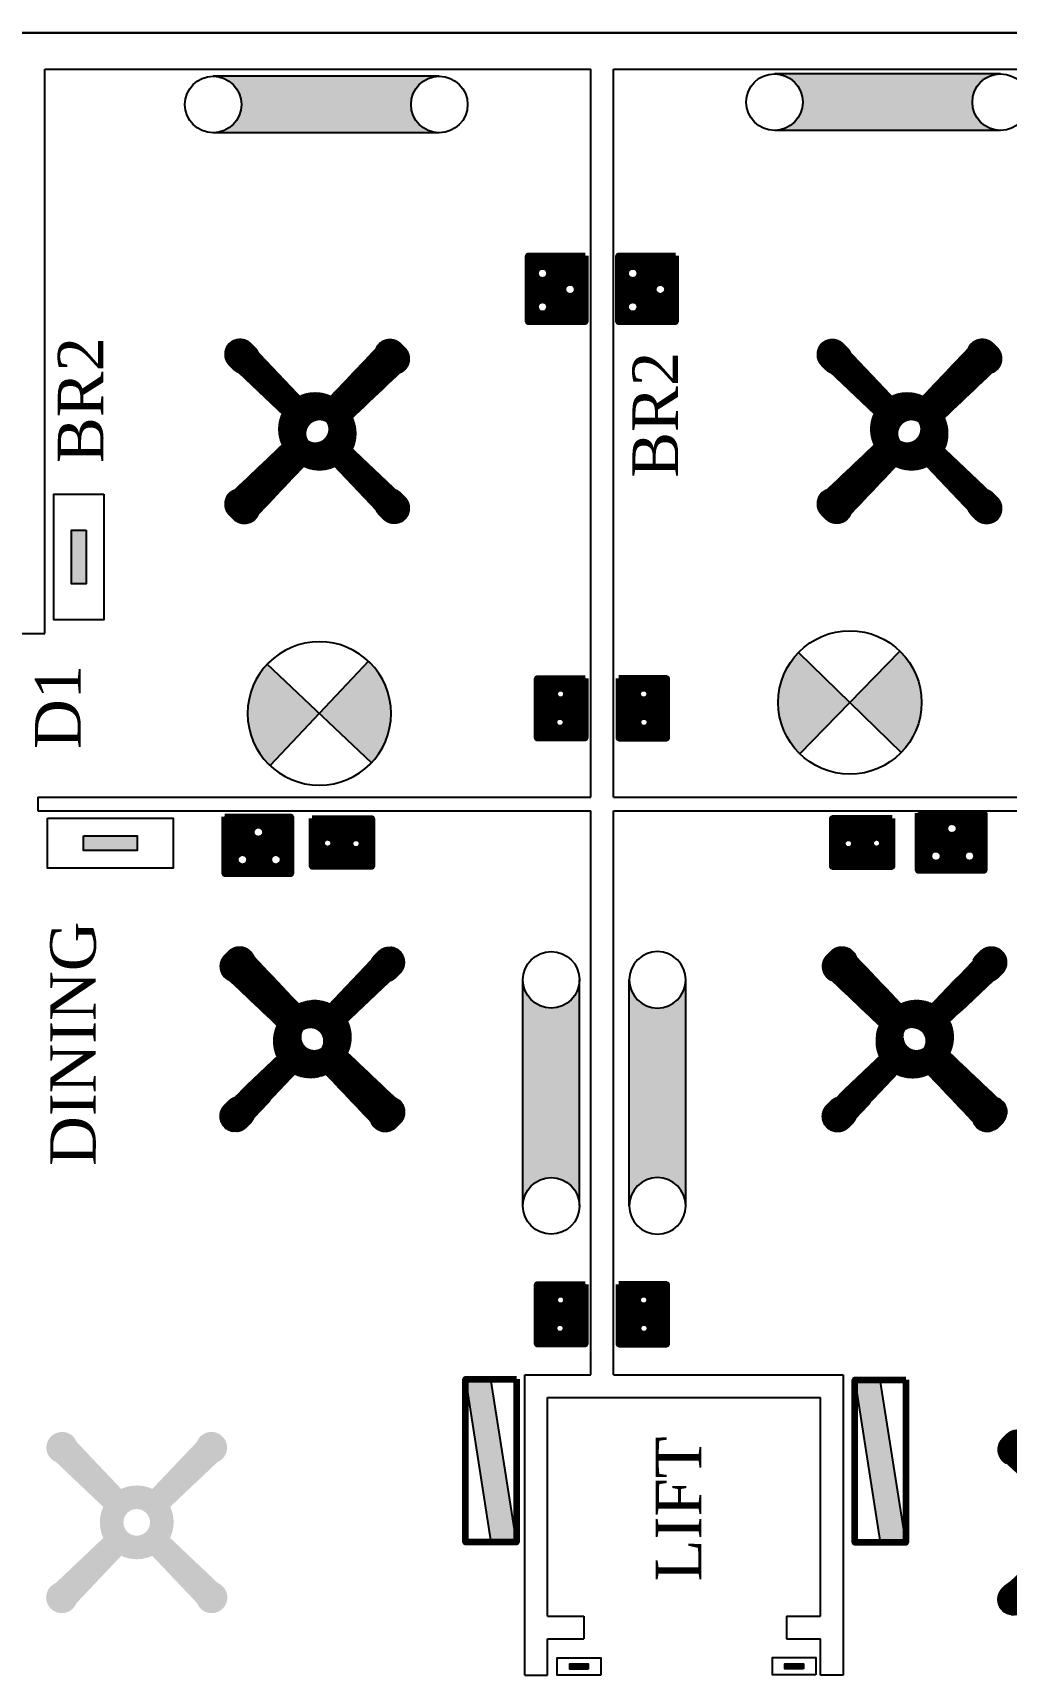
# Model space of a CAD drawing. Header units: inches. Extents: x 633521 to 2450508, y -834496 to 165976.
# Drawn here: x 2360545 to 2365892, y 81933 to 90958 of the extents above; entities that cross this region are included whole.
import ezdxf
from ezdxf.enums import TextEntityAlignment as Align

# ---------------------------------------------------------------- set-up
doc = ezdxf.new("R2010")
doc.units = ezdxf.units.IN
doc.header["$MEASUREMENT"] = 0
doc.styles.get("Standard").update_dxf_attribs({"font": 'technic_.ttf'})
pattern_1 = [(45, (2360748.59006, 52332.08808), (-0.1026819143, 0.1026819143), [])]
pattern_2 = [(135, (2398517.35203, 84068.47496), (-0.1026819143, -0.1026819143), [])]
pattern_3 = [(45, (1282938.34183, 57723.46641), (-0.0411207210952, 0.0411207210952), [])]
pattern_4 = [(315.0000597485, (2334660.674735, 1163220.645005), (0.041120678214, 0.0411207639762), [])]
pattern_5 = [(315.0000597485, (2334660.674735, 1166551.145005), (0.041120678214, 0.0411207639762), [])]

# ---------------------------------------------------------------- blocks, each defined once
blk = doc.blocks.new('D-LINK')
for p, q in [((4, 1), (-4, 1)), ((4, -1), (-4, -1))]:
    blk.add_line(p, q)
for centre in [(-4, 0), (4, 0)]:
    blk.add_circle(centre, 1)
blk = doc.blocks.new('D-LAMP')
for p, q in [((-1.768, -1.768), (1.768, 1.768)), ((-1.768, 1.768), (1.768, -1.768))]:
    blk.add_line(p, q)
blk.add_circle((0, 0), 2.5)
at = {"color": 2}
blk.add_attdef('INDICATOR-LAMP', text='', height=2.5, dxfattribs=at).set_placement((0, 4.694), align=Align.MIDDLE)

msp = doc.modelspace()

# ---------------------------------------------------------------- hatches: boundary and pattern name
at = {"lineweight": 211, "true_color": 0xffffff}
h = msp.add_hatch(color=7, dxfattribs=at)
h.dxf.hatch_style = 1
h.paths.add_polyline_path([(2362777.8, 90409, -0.414214), (2362622.5, 90564.3, -0.414214), (2362777.8, 90719.7), (2361535.2, 90719.7, -0.414214), (2361690.5, 90564.3, -0.414214), (2361535.2, 90409)])
h = msp.add_hatch(color=7, dxfattribs=at)
h.dxf.hatch_style = 1
h.paths.add_polyline_path([(2361535.2, 90719.7, -0.414214), (2361690.5, 90564.3, -0.414214), (2361535.2, 90409), (2362777.8, 90409, -0.414214), (2362622.5, 90564.3, -0.414214), (2362777.8, 90719.7)])
h = msp.add_hatch(color=7, dxfattribs=at)
h.dxf.hatch_style = 1
h.paths.add_polyline_path([(2365861.8, 90422.5, -0.414214), (2365706.5, 90577.8, -0.414214), (2365861.8, 90733.2), (2364619.2, 90733.2, -0.414214), (2364774.5, 90577.8, -0.414214), (2364619.2, 90422.5)])
h = msp.add_hatch(color=7, dxfattribs=at)
h.dxf.hatch_style = 1
h.paths.add_polyline_path([(2364619.2, 90733.2, -0.414214), (2364774.5, 90577.8, -0.414214), (2364619.2, 90422.5), (2365861.8, 90422.5, -0.414214), (2365706.5, 90577.8, -0.414214), (2365861.8, 90733.2)])
at = {"true_color": 0xffffff}
h = msp.add_hatch(dxfattribs=at)
h.set_pattern_fill('ANSI31', scale=0.552022, angle=-90)
h.set_pattern_definition([(315, (2327944.07006, 1370013.519264), (0.0487923197165, 0.0487923197165), [])])
h.paths.add_polyline_path([(2363579.6, 89733.7), (2363266.2, 89733.7), (2363266.2, 89370.9), (2363579.6, 89370.9)])
h.paths.add_polyline_path([(2363534.7, 89548.8, -1), (2363457.8, 89548.8, -1)], flags=16)
h.paths.add_polyline_path([(2363383.2, 89452.1, 1), (2363306.2, 89452.1, 1)], flags=16)
h.paths.add_polyline_path([(2363306.2, 89636.5, -1), (2363383.2, 89636.5, -1)], flags=16)
h = msp.add_hatch(dxfattribs=at)
h.set_pattern_fill('ANSI31', scale=0.552022, angle=-90)
h.set_pattern_definition([(315, (2328440.07006, 1370013.519264), (0.0487923197165, 0.0487923197165), [])])
h.paths.add_polyline_path([(2364075.6, 89733.7), (2363762.2, 89733.7), (2363762.2, 89370.9), (2364075.6, 89370.9)])
h.paths.add_polyline_path([(2364030.7, 89548.8, -1), (2363953.8, 89548.8, -1)], flags=16)
h.paths.add_polyline_path([(2363879.2, 89452.1, 1), (2363802.2, 89452.1, 1)], flags=16)
h.paths.add_polyline_path([(2363802.2, 89636.5, -1), (2363879.2, 89636.5, -1)], flags=16)
at = {"lineweight": 211, "ltscale": 2, "true_color": 0xffffff}
h = msp.add_hatch(dxfattribs=at)
h.set_pattern_fill('ANSI31', scale=1.161713)
h.set_pattern_definition(pattern_1)
h.paths.add_polyline_path([(2361775.3, 89214.1, 1.517242), (2361665.1, 89100.4), (2361930, 88849.2), (2361951.6, 88837.8), (2361967.5, 88840.1), (2362003.8, 88865.1), (2362052.7, 88816.2, -0.046825), (2362062.4, 88825.8), (2362011.2, 88877), (2362022.6, 88888.3), (2362035.7, 88908.2), (2362038.5, 88924.7), (2362026.5, 88949.2)])
h.paths.add_polyline_path([(2362550.1, 89099.1, 1.517242), (2362439.9, 89212.7), (2362188.6, 88947.8), (2362177.2, 88926.2), (2362179.5, 88910.3), (2362204.5, 88873.9), (2362155.7, 88825.1, -0.046825), (2362165.2, 88815.4), (2362216.4, 88866.6), (2362227.8, 88855.2), (2362247.7, 88842.1), (2362264.2, 88839.3), (2362288.6, 88851.2)])
h.paths.add_polyline_path([(2362026.5, 88589.2), (2362040, 88612.1), (2362037.7, 88628), (2362012.7, 88664.4), (2362061.6, 88713.2, -0.046825), (2362052, 88723), (2362000.8, 88671.8), (2361989.4, 88683.1), (2361969.5, 88696.2), (2361953.1, 88699), (2361930, 88689.2), (2361665.1, 88437.9, 1.517242), (2361775.3, 88324.3)])
h.paths.add_polyline_path([(2362288.6, 88687.1), (2362265.7, 88700.5), (2362249.8, 88698.3), (2362213.4, 88673.3), (2362164.5, 88722.1, -0.046825), (2362154.8, 88712.5), (2362206, 88661.3), (2362194.6, 88650), (2362181.6, 88630.1), (2362178.7, 88613.6), (2362188.6, 88590.5), (2362439.9, 88325.6, 1.517242), (2362550.1, 88439.2)])
h.paths.add_polyline_path([(2362193.7, 88585.2), (2362188.6, 88590.5), (2362178.7, 88613.6), (2362181.6, 88630.1), (2362194.6, 88650), (2362206, 88661.3), (2362154.8, 88712.5, -0.360399), (2362061.6, 88713.2), (2362012.7, 88664.4), (2362037.7, 88628), (2362040, 88612.1), (2362026.5, 88589.2), (2362023, 88585.4, 0.220758)])
h.paths.add_polyline_path([(2362179.5, 88910.3), (2362177.2, 88926.2), (2362188.6, 88947.8), (2362193.7, 88953.1, 0.220758), (2362023, 88952.9), (2362026.5, 88949.2), (2362038.5, 88924.7), (2362035.7, 88908.2), (2362022.6, 88888.3), (2362011.2, 88877), (2362062.4, 88825.8, -0.360399), (2362155.7, 88825.1), (2362204.5, 88873.9)])
h.paths.add_polyline_path([(2362052.7, 88816.2), (2362003.8, 88865.1), (2361967.5, 88840.1), (2361951.6, 88837.8), (2361930, 88849.2), (2361924.6, 88854.2, 0.219974), (2361924.6, 88684.1), (2361930, 88689.2), (2361953.1, 88699), (2361969.5, 88696.2), (2361989.4, 88683.1), (2362000.8, 88671.8), (2362052, 88723, -0.17276), (2362035.5, 88769.2, -0.176641)])
h.paths.add_polyline_path([(2362292.3, 88854.8), (2362288.6, 88851.2), (2362264.2, 88839.3), (2362247.7, 88842.1), (2362227.8, 88855.2), (2362216.4, 88866.6), (2362165.2, 88815.4, -0.17276), (2362181.7, 88769.2, -0.176641), (2362164.5, 88722.1), (2362213.4, 88673.3), (2362249.8, 88698.3), (2362265.7, 88700.5), (2362288.6, 88687.1), (2362292.3, 88683.6, 0.221537)])
h = msp.add_hatch(dxfattribs=at)
h.set_pattern_fill('ANSI31', scale=1.161713)
h.set_pattern_definition(pattern_1)
h.paths.add_polyline_path([(2365694.1, 89214.1, -1.517242), (2365804.3, 89100.4), (2365539.4, 88849.2), (2365517.8, 88837.8), (2365501.9, 88840.1), (2365465.5, 88865.1), (2365416.7, 88816.2, 0.046825), (2365406.9, 88825.8), (2365458.1, 88877), (2365446.8, 88888.3), (2365433.7, 88908.2), (2365430.9, 88924.7), (2365442.8, 88949.2)])
h.paths.add_polyline_path([(2364919.3, 89099.1, -1.517242), (2365029.5, 89212.7), (2365280.7, 88947.8), (2365292.1, 88926.2), (2365289.8, 88910.3), (2365264.8, 88873.9), (2365313.7, 88825.1, 0.046825), (2365304.1, 88815.4), (2365252.9, 88866.6), (2365241.6, 88855.2), (2365221.7, 88842.1), (2365205.2, 88839.3), (2365180.7, 88851.2)])
h.paths.add_polyline_path([(2365442.8, 88589.2), (2365429.4, 88612.1), (2365431.6, 88628), (2365456.6, 88664.4), (2365407.8, 88713.2, 0.046825), (2365417.4, 88723), (2365468.6, 88671.8), (2365479.9, 88683.1), (2365499.8, 88696.2), (2365516.3, 88699), (2365539.4, 88689.2), (2365804.3, 88437.9, -1.517242), (2365694.1, 88324.3)])
h.paths.add_polyline_path([(2365180.7, 88687.1), (2365203.7, 88700.5), (2365219.6, 88698.3), (2365256, 88673.3), (2365304.8, 88722.1, 0.046825), (2365314.5, 88712.5), (2365263.3, 88661.3), (2365274.7, 88650), (2365287.8, 88630.1), (2365290.6, 88613.6), (2365280.7, 88590.5), (2365029.5, 88325.6, -1.517242), (2364919.3, 88439.2)])
h.paths.add_polyline_path([(2365275.7, 88585.2), (2365280.7, 88590.5), (2365290.6, 88613.6), (2365287.8, 88630.1), (2365274.7, 88650), (2365263.3, 88661.3), (2365314.5, 88712.5, 0.360399), (2365407.8, 88713.2), (2365456.6, 88664.4), (2365431.6, 88628), (2365429.4, 88612.1), (2365442.8, 88589.2), (2365446.3, 88585.4, -0.220758)])
h.paths.add_polyline_path([(2365289.8, 88910.3), (2365292.1, 88926.2), (2365280.7, 88947.8), (2365275.7, 88953.1, -0.220758), (2365446.3, 88952.9), (2365442.8, 88949.2), (2365430.9, 88924.7), (2365433.7, 88908.2), (2365446.8, 88888.3), (2365458.1, 88877), (2365406.9, 88825.8, 0.360399), (2365313.7, 88825.1), (2365264.8, 88873.9)])
h.paths.add_polyline_path([(2365416.7, 88816.2), (2365465.5, 88865.1), (2365501.9, 88840.1), (2365517.8, 88837.8), (2365539.4, 88849.2), (2365544.7, 88854.2, -0.219974), (2365544.7, 88684.1), (2365539.4, 88689.2), (2365516.3, 88699), (2365499.8, 88696.2), (2365479.9, 88683.1), (2365468.6, 88671.8), (2365417.4, 88723, 0.17276), (2365433.8, 88769.2, 0.176641)])
h.paths.add_polyline_path([(2365177, 88854.8), (2365180.7, 88851.2), (2365205.2, 88839.3), (2365221.7, 88842.1), (2365241.6, 88855.2), (2365252.9, 88866.6), (2365304.1, 88815.4, 0.17276), (2365287.7, 88769.2, 0.176641), (2365304.8, 88722.1), (2365256, 88673.3), (2365219.6, 88698.3), (2365203.7, 88700.5), (2365180.7, 88687.1), (2365177, 88683.6, -0.221537)])
at = {"true_color": 0x991b1e}
h = msp.add_hatch(color=244, dxfattribs=at)
h.dxf.hatch_style = 1
h.paths.add_polyline_path([(2360838, 88224.9), (2360838, 87930.7), (2360757, 87930.7), (2360757, 88224.9)])
at = {"lineweight": 211, "true_color": 0xffffff}
h = msp.add_hatch(color=7, dxfattribs=at)
h.dxf.hatch_style = 1
h.paths.add_polyline_path([(2364639.3, 87278.5, 0.20215), (2364758.3, 86996.3), (2365033.5, 87278.5), (2364751.4, 87553.8, 0.195679)])
h.paths.add_polyline_path([(2365033.5, 87278.5), (2365315.7, 87003.3, 0.195679), (2365427.7, 87278.5, 0.20215), (2365308.8, 87560.7)])
h = msp.add_hatch(color=7, dxfattribs=at)
h.dxf.hatch_style = 1
h.paths.add_polyline_path([(2362389.2, 87504.7), (2362118.7, 87218), (2362405.4, 86947.5, 0.191372), (2362512.9, 87218, 0.206474)])
h.paths.add_polyline_path([(2361832, 87488.5, 0.191372), (2361724.5, 87218, 0.206474), (2361848.2, 86931.3), (2362118.7, 87218)])
at = {"true_color": 0xffffff}
h = msp.add_hatch(dxfattribs=at)
h.set_pattern_fill('ANSI31', scale=0.465228, angle=-89.99994)
h.set_pattern_definition(pattern_5)
h.paths.add_polyline_path([(2363579.8, 87410.5), (2363315.6, 87410.5), (2363315.6, 87082.2), (2363579.8, 87082.2)])
h.paths.add_polyline_path([(2363411.2, 87325.3, -1), (2363476.1, 87325.3, -1)], flags=16)
h.paths.add_polyline_path([(2363473.9, 87169.9, -1), (2363409, 87169.9, -1)], flags=16)
h = msp.add_hatch(dxfattribs=at)
h.set_pattern_fill('ANSI31', scale=0.465228, angle=-89.99994)
h.set_pattern_definition(pattern_5)
h.paths.add_polyline_path([(2363764.6, 87082.2), (2364028.7, 87082.2), (2364028.7, 87410.5), (2363764.6, 87410.5)])
h.paths.add_polyline_path([(2363868.2, 87325.3, -1), (2363933.1, 87325.3, -1)], flags=16)
h.paths.add_polyline_path([(2363935.3, 87169.9, -1), (2363870.5, 87169.9, -1)], flags=16)
h = msp.add_hatch(dxfattribs=at)
h.set_pattern_fill('ANSI31', scale=0.552022)
h.set_pattern_definition([(45, (1081318.8942, 51014.076595), (-0.0487923197165, 0.0487923197165), [])])
h.paths.add_polyline_path([(2361598.7, 86649.6), (2361598.7, 86336.2), (2361961.5, 86336.2), (2361961.5, 86649.6)])
h.paths.add_polyline_path([(2361745.1, 86566.3, -1), (2361822.1, 86566.3, -1)], flags=16)
h.paths.add_polyline_path([(2361918.8, 86414.7, 1), (2361841.8, 86414.7, 1)], flags=16)
h.paths.add_polyline_path([(2361734.4, 86414.7, -1), (2361657.4, 86414.7, -1)], flags=16)
h = msp.add_hatch(dxfattribs=at)
h.set_pattern_fill('ANSI31', scale=0.465228)
h.set_pattern_definition(pattern_3)
h.paths.add_polyline_path([(2362079, 86641.5), (2362079, 86377.3), (2362407.3, 86377.3), (2362407.3, 86641.5)])
h.paths.add_polyline_path([(2362196.7, 86505.3, -1), (2362131.8, 86505.3, -1)], flags=16)
h.paths.add_polyline_path([(2362352.1, 86503.1, -1), (2362287.2, 86503.1, -1)], flags=16)
h = msp.add_hatch(dxfattribs=at)
h.set_pattern_fill('ANSI31', scale=0.465228)
h.set_pattern_definition(pattern_3)
h.paths.add_polyline_path([(2364937, 86641.5), (2364937, 86377.3), (2365265.3, 86377.3), (2365265.3, 86641.5)])
h.paths.add_polyline_path([(2365212.5, 86505.3, -1), (2365147.7, 86505.3, -1)], flags=16)
h.paths.add_polyline_path([(2365057.2, 86503.1, -1), (2364992.3, 86503.1, -1)], flags=16)
h = msp.add_hatch(dxfattribs=at)
h.set_pattern_fill('ANSI31', scale=0.552022)
h.set_pattern_definition([(45, (1085129.3942, 51033.8828), (-0.0487923197165, 0.0487923197165), [])])
h.paths.add_polyline_path([(2365409.2, 86669.4), (2365409.2, 86356), (2365772, 86356), (2365772, 86669.4)])
h.paths.add_polyline_path([(2365555.6, 86586.1, -1), (2365632.6, 86586.1, -1)], flags=16)
h.paths.add_polyline_path([(2365729.3, 86434.5, 1), (2365652.3, 86434.5, 1)], flags=16)
h.paths.add_polyline_path([(2365544.9, 86434.5, -1), (2365467.9, 86434.5, -1)], flags=16)
at = {"true_color": 0x991b1e}
h = msp.add_hatch(color=244, dxfattribs=at)
h.dxf.hatch_style = 1
h.paths.add_polyline_path([(2360823.5, 86546.5), (2361117.8, 86546.5), (2361117.8, 86465.5), (2360823.5, 86465.5)])
at = {"lineweight": 211, "ltscale": 2, "true_color": 0xffffff}
h = msp.add_hatch(dxfattribs=at)
h.set_pattern_fill('ANSI31', scale=1.161713, angle=90)
h.set_pattern_definition(pattern_2)
h.paths.add_polyline_path([(2361635.4, 85095.2, 1.517242), (2361749, 84985), (2362000.3, 85249.9), (2362011.6, 85271.5), (2362009.4, 85287.4), (2361984.4, 85323.7), (2362033.2, 85372.6, -0.046825), (2362023.6, 85382.3), (2361972.5, 85331.1), (2361961.1, 85342.5), (2361941.2, 85355.5), (2361924.7, 85358.4), (2361900.3, 85346.4)])
h.paths.add_polyline_path([(2361750.4, 85870, 1.517242), (2361636.7, 85759.8), (2361901.6, 85508.5), (2361923.2, 85497.1), (2361939.1, 85499.4), (2361975.5, 85524.4), (2362024.4, 85475.5, -0.046825), (2362034.1, 85485.1), (2361982.9, 85536.3), (2361994.2, 85547.7), (2362007.3, 85567.6), (2362010.2, 85584.1), (2361998.2, 85608.5)])
h.paths.add_polyline_path([(2362260.3, 85346.4), (2362237.3, 85359.9), (2362221.4, 85357.6), (2362185.1, 85332.6), (2362136.2, 85381.5, -0.046825), (2362126.5, 85371.9), (2362177.7, 85320.7), (2362166.3, 85309.3), (2362153.2, 85289.4), (2362150.4, 85273), (2362160.3, 85249.9), (2362411.5, 84985, 1.517242), (2362525.2, 85095.2)])
h.paths.add_polyline_path([(2362162.3, 85608.5), (2362148.9, 85585.5), (2362151.2, 85569.6), (2362176.2, 85533.3), (2362127.3, 85484.4, -0.046825), (2362136.9, 85474.7), (2362188.1, 85525.9), (2362199.5, 85514.5), (2362219.3, 85501.5), (2362235.8, 85498.6), (2362258.9, 85508.5), (2362523.8, 85759.8, 1.517242), (2362410.2, 85870)])
h.paths.add_polyline_path([(2362264.2, 85513.6), (2362258.9, 85508.5), (2362235.8, 85498.6), (2362219.3, 85501.5), (2362199.5, 85514.5), (2362188.1, 85525.9), (2362136.9, 85474.7, -0.360399), (2362136.2, 85381.5), (2362185.1, 85332.6), (2362221.4, 85357.6), (2362237.3, 85359.9), (2362260.3, 85346.4), (2362264, 85342.9, 0.220758)])
h.paths.add_polyline_path([(2361939.1, 85499.4), (2361923.2, 85497.1), (2361901.6, 85508.5), (2361896.3, 85513.6, 0.220758), (2361896.6, 85342.9), (2361900.3, 85346.4), (2361924.7, 85358.4), (2361941.2, 85355.5), (2361961.1, 85342.5), (2361972.5, 85331.1), (2362023.6, 85382.3, -0.360399), (2362024.4, 85475.5), (2361975.5, 85524.4)])
h.paths.add_polyline_path([(2362033.2, 85372.6), (2361984.4, 85323.7), (2362009.4, 85287.4), (2362011.6, 85271.5), (2362000.3, 85249.9), (2361995.2, 85244.5, 0.219974), (2362165.3, 85244.5), (2362160.3, 85249.9), (2362150.4, 85273), (2362153.2, 85289.4), (2362166.3, 85309.3), (2362177.7, 85320.7), (2362126.5, 85371.9, -0.17276), (2362080.3, 85355.4, -0.176641)])
h.paths.add_polyline_path([(2361994.7, 85612.2), (2361998.2, 85608.5), (2362010.2, 85584.1), (2362007.3, 85567.6), (2361994.2, 85547.7), (2361982.9, 85536.3), (2362034.1, 85485.1, -0.17276), (2362080.3, 85501.6, -0.176641), (2362127.3, 85484.4), (2362176.2, 85533.3), (2362151.2, 85569.6), (2362148.9, 85585.5), (2362162.3, 85608.5), (2362165.9, 85612.2, 0.221537)])
h = msp.add_hatch(dxfattribs=at)
h.set_pattern_fill('ANSI31', scale=1.161713, angle=90)
h.set_pattern_definition(pattern_2)
h.paths.add_polyline_path([(2365834, 85095.2, -1.517242), (2365720.3, 84985), (2365469.1, 85249.9), (2365457.7, 85271.5), (2365460, 85287.4), (2365485, 85323.7), (2365436.1, 85372.6, 0.046825), (2365445.7, 85382.3), (2365496.9, 85331.1), (2365508.3, 85342.5), (2365528.1, 85355.5), (2365544.6, 85358.4), (2365569.1, 85346.4)])
h.paths.add_polyline_path([(2365719, 85870, -1.517242), (2365832.6, 85759.8), (2365567.7, 85508.5), (2365546.1, 85497.1), (2365530.2, 85499.4), (2365493.8, 85524.4), (2365445, 85475.5, 0.046825), (2365435.3, 85485.1), (2365486.5, 85536.3), (2365475.1, 85547.7), (2365462, 85567.6), (2365459.2, 85584.1), (2365471.1, 85608.5)])
h.paths.add_polyline_path([(2365209.1, 85346.4), (2365232, 85359.9), (2365247.9, 85357.6), (2365284.3, 85332.6), (2365333.1, 85381.5, 0.046825), (2365342.9, 85371.9), (2365291.7, 85320.7), (2365303, 85309.3), (2365316.1, 85289.4), (2365318.9, 85273), (2365309.1, 85249.9), (2365057.8, 84985, -1.517242), (2364944.2, 85095.2)])
h.paths.add_polyline_path([(2365307, 85608.5), (2365320.4, 85585.5), (2365318.2, 85569.6), (2365293.2, 85533.3), (2365342, 85484.4, 0.046825), (2365332.4, 85474.7), (2365281.3, 85525.9), (2365269.9, 85514.5), (2365250, 85501.5), (2365233.5, 85498.6), (2365210.4, 85508.5), (2364945.5, 85759.8, -1.517242), (2365059.2, 85870)])
h.paths.add_polyline_path([(2365205.1, 85513.6), (2365210.4, 85508.5), (2365233.5, 85498.6), (2365250, 85501.5), (2365269.9, 85514.5), (2365281.3, 85525.9), (2365332.4, 85474.7, 0.360399), (2365333.1, 85381.5), (2365284.3, 85332.6), (2365247.9, 85357.6), (2365232, 85359.9), (2365209.1, 85346.4), (2365205.4, 85342.9, -0.220758)])
h.paths.add_polyline_path([(2365530.2, 85499.4), (2365546.1, 85497.1), (2365567.7, 85508.5), (2365573, 85513.6, -0.220758), (2365572.8, 85342.9), (2365569.1, 85346.4), (2365544.6, 85358.4), (2365528.1, 85355.5), (2365508.3, 85342.5), (2365496.9, 85331.1), (2365445.7, 85382.3, 0.360399), (2365445, 85475.5), (2365493.8, 85524.4)])
h.paths.add_polyline_path([(2365436.1, 85372.6), (2365485, 85323.7), (2365460, 85287.4), (2365457.7, 85271.5), (2365469.1, 85249.9), (2365474.1, 85244.5, -0.219974), (2365304, 85244.5), (2365309.1, 85249.9), (2365318.9, 85273), (2365316.1, 85289.4), (2365303, 85309.3), (2365291.7, 85320.7), (2365342.9, 85371.9, 0.17276), (2365389.1, 85355.4, 0.176641)])
h.paths.add_polyline_path([(2365474.7, 85612.2), (2365471.1, 85608.5), (2365459.2, 85584.1), (2365462, 85567.6), (2365475.1, 85547.7), (2365486.5, 85536.3), (2365435.3, 85485.1, 0.17276), (2365389.1, 85501.6, 0.176641), (2365342, 85484.4), (2365293.2, 85533.3), (2365318.2, 85569.6), (2365320.4, 85585.5), (2365307, 85608.5), (2365303.5, 85612.2, -0.221537)])
at = {"lineweight": 211, "true_color": 0xffffff}
h = msp.add_hatch(color=7, dxfattribs=at)
h.dxf.hatch_style = 1
h.paths.add_polyline_path([(2363237.3, 84512, -1), (2363548, 84512), (2363548, 85754.6, -1), (2363237.3, 85754.6)])
h = msp.add_hatch(color=7, dxfattribs=at)
h.dxf.hatch_style = 1
h.paths.add_polyline_path([(2363548, 85754.6, -1), (2363237.3, 85754.6), (2363237.3, 84512, -1), (2363548, 84512)])
h = msp.add_hatch(color=7, dxfattribs=at)
h.dxf.hatch_style = 1
h.paths.add_polyline_path([(2364132, 85754.6, -1), (2363821.3, 85754.6), (2363821.3, 84512, -1), (2364132, 84512)])
h = msp.add_hatch(color=7, dxfattribs=at)
h.dxf.hatch_style = 1
h.paths.add_polyline_path([(2363821.3, 84512, -1), (2364132, 84512), (2364132, 85754.6, -1), (2363821.3, 85754.6)])
at = {"true_color": 0xffffff}
h = msp.add_hatch(dxfattribs=at)
h.set_pattern_fill('ANSI31', scale=0.465228, angle=-89.99994)
h.set_pattern_definition(pattern_4)
h.paths.add_polyline_path([(2363579.8, 84080), (2363315.6, 84080), (2363315.6, 83751.7), (2363579.8, 83751.7)])
h.paths.add_polyline_path([(2363411.2, 83994.8, -1), (2363476.1, 83994.8, -1)], flags=16)
h.paths.add_polyline_path([(2363473.9, 83839.4, -1), (2363409, 83839.4, -1)], flags=16)
h = msp.add_hatch(dxfattribs=at)
h.set_pattern_fill('ANSI31', scale=0.465228, angle=-89.99994)
h.set_pattern_definition(pattern_4)
h.paths.add_polyline_path([(2363764.6, 83751.7), (2364028.7, 83751.7), (2364028.7, 84080), (2363764.6, 84080)])
h.paths.add_polyline_path([(2363868.2, 83994.8, -1), (2363933.1, 83994.8, -1)], flags=16)
h.paths.add_polyline_path([(2363935.3, 83839.4, -1), (2363870.5, 83839.4, -1)], flags=16)
at = {"true_color": 0x991b1e}
h = msp.add_hatch(color=244, dxfattribs=at)
h.dxf.hatch_style = 1
h.paths.add_polyline_path([(2363061.1, 83559.3), (2362921.2, 83559.3), (2363201, 82664.8)], flags=17)
h.paths.add_polyline_path([(2362921.2, 83559.3), (2363061.1, 82664.8), (2363201, 82664.8)], flags=17)
h = msp.add_hatch(color=244, dxfattribs=at)
h.dxf.hatch_style = 1
h.paths.add_polyline_path([(2365200.6, 83556.3), (2365060.7, 83556.3), (2365340.5, 82661.8)], flags=17)
h.paths.add_polyline_path([(2365060.7, 83556.3), (2365200.6, 82661.8), (2365340.5, 82661.8)], flags=17)
at = {"lineweight": 211, "ltscale": 2, "true_color": 0xffffff}
h = msp.add_hatch(color=7, dxfattribs=at)
h.dxf.hatch_style = 1
h.paths.add_polyline_path([(2360670.6, 82439.7, 1.517242), (2360784.2, 82329.5), (2361035.5, 82594.4), (2361046.8, 82616), (2361044.6, 82631.9), (2361019.6, 82668.2), (2361068.4, 82717.1, -0.046825), (2361058.8, 82726.8), (2361007.7, 82675.6), (2360996.3, 82687), (2360976.4, 82700.1), (2360959.9, 82702.9), (2360935.5, 82691)])
h.paths.add_polyline_path([(2360785.6, 83214.5, 1.517242), (2360671.9, 83104.3), (2360936.8, 82853), (2360958.4, 82841.7), (2360974.3, 82843.9), (2361010.7, 82868.9), (2361059.5, 82820.1, -0.046825), (2361069.3, 82829.7), (2361018.1, 82880.8), (2361029.4, 82892.2), (2361042.5, 82912.1), (2361045.3, 82928.6), (2361033.4, 82953)])
h.paths.add_polyline_path([(2361295.5, 82691), (2361272.5, 82704.4), (2361256.6, 82702.1), (2361220.2, 82677.1), (2361171.4, 82726, -0.046825), (2361161.7, 82716.4), (2361212.9, 82665.2), (2361201.5, 82653.8), (2361188.4, 82633.9), (2361185.6, 82617.5), (2361195.5, 82594.4), (2361446.7, 82329.5, 1.517242), (2361560.4, 82439.7)])
h.paths.add_polyline_path([(2361197.5, 82953), (2361184.1, 82930.1), (2361186.4, 82914.2), (2361211.4, 82877.8), (2361162.5, 82828.9, -0.046825), (2361172.1, 82819.2), (2361223.3, 82870.4), (2361234.7, 82859), (2361254.5, 82846), (2361271, 82843.1), (2361294.1, 82853), (2361559, 83104.3, 1.517242), (2361445.4, 83214.5)])
h.paths.add_polyline_path([(2361299.4, 82858.1), (2361294.1, 82853), (2361271, 82843.1), (2361254.5, 82846), (2361234.7, 82859), (2361223.3, 82870.4), (2361172.1, 82819.2, -0.360399), (2361171.4, 82726), (2361220.2, 82677.1), (2361256.6, 82702.1), (2361272.5, 82704.4), (2361295.5, 82691), (2361299.2, 82687.4, 0.220758)])
h.paths.add_polyline_path([(2360974.3, 82843.9), (2360958.4, 82841.7), (2360936.8, 82853), (2360931.5, 82858.1, 0.220758), (2360931.8, 82687.4), (2360935.5, 82691), (2360959.9, 82702.9), (2360976.4, 82700.1), (2360996.3, 82687), (2361007.7, 82675.6), (2361058.8, 82726.8, -0.360399), (2361059.5, 82820.1), (2361010.7, 82868.9)])
h.paths.add_polyline_path([(2361068.4, 82717.1), (2361019.6, 82668.2), (2361044.6, 82631.9), (2361046.8, 82616), (2361035.5, 82594.4), (2361030.4, 82589, 0.219974), (2361200.5, 82589), (2361195.5, 82594.4), (2361185.6, 82617.5), (2361188.4, 82633.9), (2361201.5, 82653.8), (2361212.9, 82665.2), (2361161.7, 82716.4, -0.17276), (2361115.5, 82699.9, -0.176641)])
h.paths.add_polyline_path([(2361029.9, 82956.7), (2361033.4, 82953), (2361045.3, 82928.6), (2361042.5, 82912.1), (2361029.4, 82892.2), (2361018.1, 82880.8), (2361069.3, 82829.7, -0.17276), (2361115.5, 82846.1, -0.176641), (2361162.5, 82828.9), (2361211.4, 82877.8), (2361186.4, 82914.2), (2361184.1, 82930.1), (2361197.5, 82953), (2361201.1, 82956.7, 0.221537)])
h = msp.add_hatch(dxfattribs=at)
h.set_pattern_fill('ANSI31', scale=1.161713, angle=90)
h.set_pattern_definition([(135, (2397552.54804, 81412.99461), (-0.1026819143, -0.1026819143), [])])
h.paths.add_polyline_path([(2366798.8, 82439.7, -1.517242), (2366685.1, 82329.5), (2366433.9, 82594.4), (2366422.5, 82616), (2366424.8, 82631.9), (2366449.8, 82668.2), (2366400.9, 82717.1, 0.046825), (2366410.5, 82726.8), (2366461.7, 82675.6), (2366473.1, 82687), (2366492.9, 82700.1), (2366509.4, 82702.9), (2366533.9, 82691)])
h.paths.add_polyline_path([(2366683.8, 83214.5, -1.517242), (2366797.4, 83104.3), (2366532.5, 82853), (2366510.9, 82841.7), (2366495, 82843.9), (2366458.7, 82868.9), (2366409.8, 82820.1, 0.046825), (2366400.1, 82829.7), (2366451.3, 82880.8), (2366439.9, 82892.2), (2366426.8, 82912.1), (2366424, 82928.6), (2366435.9, 82953)])
h.paths.add_polyline_path([(2366173.9, 82691), (2366196.8, 82704.4), (2366212.7, 82702.1), (2366249.1, 82677.1), (2366297.9, 82726, 0.046825), (2366307.7, 82716.4), (2366256.5, 82665.2), (2366267.8, 82653.8), (2366280.9, 82633.9), (2366283.7, 82617.5), (2366273.9, 82594.4), (2366022.6, 82329.5, -1.517242), (2365909, 82439.7)])
h.paths.add_polyline_path([(2366271.8, 82953), (2366285.2, 82930.1), (2366283, 82914.2), (2366258, 82877.8), (2366306.8, 82828.9, 0.046825), (2366297.2, 82819.2), (2366246.1, 82870.4), (2366234.7, 82859), (2366214.8, 82846), (2366198.3, 82843.1), (2366175.2, 82853), (2365910.3, 83104.3, -1.517242), (2366024, 83214.5)])
h.paths.add_polyline_path([(2366169.9, 82858.1), (2366175.2, 82853), (2366198.3, 82843.1), (2366214.8, 82846), (2366234.7, 82859), (2366246.1, 82870.4), (2366297.2, 82819.2, 0.360399), (2366297.9, 82726), (2366249.1, 82677.1), (2366212.7, 82702.1), (2366196.8, 82704.4), (2366173.9, 82691), (2366170.2, 82687.4, -0.220758)])
h.paths.add_polyline_path([(2366495, 82843.9), (2366510.9, 82841.7), (2366532.5, 82853), (2366537.8, 82858.1, -0.220758), (2366537.6, 82687.4), (2366533.9, 82691), (2366509.4, 82702.9), (2366492.9, 82700.1), (2366473.1, 82687), (2366461.7, 82675.6), (2366410.5, 82726.8, 0.360399), (2366409.8, 82820.1), (2366458.7, 82868.9)])
h.paths.add_polyline_path([(2366400.9, 82717.1), (2366449.8, 82668.2), (2366424.8, 82631.9), (2366422.5, 82616), (2366433.9, 82594.4), (2366438.9, 82589, -0.219974), (2366268.8, 82589), (2366273.9, 82594.4), (2366283.7, 82617.5), (2366280.9, 82633.9), (2366267.8, 82653.8), (2366256.5, 82665.2), (2366307.7, 82716.4, 0.17276), (2366353.9, 82699.9, 0.176641)])
h.paths.add_polyline_path([(2366439.5, 82956.7), (2366435.9, 82953), (2366424, 82928.6), (2366426.8, 82912.1), (2366439.9, 82892.2), (2366451.3, 82880.8), (2366400.1, 82829.7, 0.17276), (2366353.9, 82846.1, 0.176641), (2366306.8, 82828.9), (2366258, 82877.8), (2366283, 82914.2), (2366285.2, 82930.1), (2366271.8, 82953), (2366268.3, 82956.7, -0.221537)])
at = {"true_color": 0x991b1e}
h = msp.add_hatch(color=244, dxfattribs=at)
h.dxf.hatch_style = 1
h.paths.add_polyline_path([(2363596.2, 81966.9), (2363494.2, 81966.9), (2363494.2, 81994.9), (2363596.2, 81994.9)])
h = msp.add_hatch(color=244, dxfattribs=at)
h.dxf.hatch_style = 1
h.paths.add_polyline_path([(2364778.2, 81968.4), (2364676.2, 81968.4), (2364676.2, 81996.4), (2364778.2, 81996.4)])

# ---------------------------------------------------------------- linework, layer by layer
at = {"color": 4}
for p, q in [((2355672.2, 90958.3), (2371672.2, 90958.3)), ((2371672.2, 90958.3), (2355672.2, 90958.3)), ((2360609.7, 90758.3), (2363609.7, 90758.3)), ((2360609.7, 87658.3), (2360609.7, 90758.3)), ((2363609.7, 86758.3), (2363609.7, 90758.3)), ((2363734.7, 90758.3), (2366734.7, 90758.3)), ((2363734.7, 86758.3), (2363734.7, 90758.3)), ((2359697.2, 87658.3), (2360609.7, 87658.3)), ((2360534.7, 87658.3), (2360609.7, 87658.3)), ((2360572.2, 86758.3), (2363609.7, 86758.3)), ((2360572.2, 86758.3), (2360572.2, 86683.3)), ((2363734.7, 86758.3), (2366809.7, 86758.3)), ((2360572.2, 86683.3), (2363609.7, 86683.3)), ((2363609.7, 83583.3), (2363609.7, 86683.3)), ((2363734.7, 86683.3), (2366809.7, 86683.3)), ((2363734.7, 83583.3), (2363734.7, 86683.3)), ((2363247.2, 83583.3), (2363609.7, 83583.3)), ((2363247.2, 81933.3), (2363247.2, 83583.3)), ((2363734.7, 83583.3), (2364997.2, 83583.3)), ((2364997.2, 83583.3), (2364997.2, 81933.3)), ((2362921.2, 83559.3), (2363061.1, 82664.8)), ((2363201, 82664.8), (2363061.1, 83559.3)), ((2365060.7, 83556.3), (2365200.6, 82661.8)), ((2365340.5, 82661.8), (2365200.6, 83556.3)), ((2363372.2, 83458.3), (2364872.2, 83458.3)), ((2363372.2, 82258.3), (2363372.2, 83458.3)), ((2364872.2, 82258.3), (2364872.2, 83458.3)), ((2363372.2, 82258.3), (2363572.7, 82258.3)), ((2363572.7, 82258.3), (2363572.7, 82133.3)), ((2364684.7, 82258.3), (2364872.2, 82258.3)), ((2364684.7, 82258.3), (2364684.7, 82133.3)), ((2363372.2, 82133.3), (2363572.7, 82133.3)), ((2363372.2, 81933.3), (2363372.2, 82133.3)), ((2364684.7, 82133.3), (2364872.2, 82133.3)), ((2364872.2, 81933.3), (2364872.2, 82133.3)), ((2363247.2, 81933.3), (2363372.2, 81933.3)), ((2364997.2, 81933.3), (2364872.2, 81933.3))]:
    msp.add_line(p, q, dxfattribs=at)
at = {"color": 7, "lineweight": 211, "true_color": 0xffffff}
for points in [[(2363579.6, 89733.7), (2363579.6, 89370.9), (2363266.2, 89370.9), (2363266.2, 89733.7)], [(2364075.6, 89733.7), (2364075.6, 89370.9), (2363762.2, 89370.9), (2363762.2, 89733.7)], [(2363579.8, 87410.5), (2363579.8, 87082.2), (2363315.6, 87082.2), (2363315.6, 87410.5)], [(2363764.6, 87410.5), (2363764.6, 87082.2), (2364028.7, 87082.2), (2364028.7, 87410.5)], [(2361598.7, 86649.6), (2361961.5, 86649.6), (2361961.5, 86336.2), (2361598.7, 86336.2)], [(2362079, 86641.5), (2362407.3, 86641.5), (2362407.3, 86377.3), (2362079, 86377.3)], [(2365265.3, 86641.5), (2364937, 86641.5), (2364937, 86377.3), (2365265.3, 86377.3)], [(2365409.2, 86669.4), (2365772, 86669.4), (2365772, 86356), (2365409.2, 86356)], [(2363579.8, 84080), (2363579.8, 83751.7), (2363315.6, 83751.7), (2363315.6, 84080)], [(2363764.6, 84080), (2363764.6, 83751.7), (2364028.7, 83751.7), (2364028.7, 84080)], [(2363201, 83559.3), (2363201, 82664.8), (2362921.2, 82664.8), (2362921.2, 83559.3)], [(2365340.5, 83556.3), (2365340.5, 82661.8), (2365060.7, 82661.8), (2365060.7, 83556.3)]]:
    msp.add_lwpolyline(points, close=True, dxfattribs=at)
at = {"color": 7, "true_color": 0xffffff}
for points in [[(2360934.7, 88422.4), (2360934.7, 87733.2), (2360660.3, 87733.2), (2360660.3, 88422.4)], [(2360626.1, 86643.2), (2361315.3, 86643.2), (2361315.3, 86368.8), (2360626.1, 86368.8)], [(2363664.7, 81933.3), (2363425.7, 81933.3), (2363425.7, 82028.4), (2363664.7, 82028.5)], [(2364846.7, 81934.8), (2364607.7, 81934.8), (2364607.7, 82029.9), (2364846.7, 82030)]]:
    msp.add_lwpolyline(points, close=True, dxfattribs=at)
at = {"color": 244, "true_color": 0x991b1e}
for points in [[(2360838, 88224.9), (2360838, 87930.7), (2360757, 87930.7), (2360757, 88224.9)], [(2360823.5, 86546.5), (2361117.8, 86546.5), (2361117.8, 86465.5), (2360823.5, 86465.5)], [(2363596.2, 81966.9), (2363494.2, 81966.9), (2363494.2, 81994.9), (2363596.2, 81994.9)], [(2364778.2, 81968.4), (2364676.2, 81968.4), (2364676.2, 81996.4), (2364778.2, 81996.4)]]:
    msp.add_lwpolyline(points, close=True, dxfattribs=at)
at = {"color": 7, "lineweight": 211, "true_color": 0xffffff}
for centre, radius in [((2363344.7, 89636.5), 38.5), ((2363840.7, 89636.5), 38.5), ((2363496.3, 89548.8), 38.5), ((2363992.3, 89548.8), 38.5), ((2363344.7, 89452.1), 38.5), ((2363840.7, 89452.1), 38.5), ((2363443.7, 87325.3), 32.4), ((2363900.7, 87325.3), 32.4), ((2363441.4, 87169.9), 32.4), ((2363902.9, 87169.9), 32.4), ((2361783.6, 86566.3), 38.5), ((2365594.1, 86586.1), 38.5), ((2362164.3, 86505.3), 32.4), ((2362319.6, 86503.1), 32.4), ((2365024.7, 86503.1), 32.4), ((2365180.1, 86505.3), 32.4), ((2365506.4, 86434.5), 38.5), ((2365690.8, 86434.5), 38.5), ((2361695.9, 86414.7), 38.5), ((2361880.3, 86414.7), 38.5), ((2363443.7, 83994.8), 32.4), ((2363900.7, 83994.8), 32.4), ((2363441.4, 83839.4), 32.4), ((2363902.9, 83839.4), 32.4)]:
    msp.add_circle(centre, radius, dxfattribs=at)

# ---------------------------------------------------------------- block references
at = {"xscale": 155.3265515730612, "yscale": 155.3265515730612, "zscale": 155.3265515730612}
for p in [(2362156.5, 90564.3), (2365240.5, 90577.8)]:
    msp.add_blockref('D-LINK', p, dxfattribs=at)
for name, p, xscale, yscale, zscale, rotation in [('D-LAMP', (2365033.5, 87278.5), 157.6785185806236, 157.6785185806236, 157.6785185806236, 0.7133226654585438), ('D-LAMP', (2362118.7, 87218), -157.6785185806237, 157.6785185806237, 157.6785185806237, 1.664651305778459), ('D-LINK', (2363392.7, 85133.3), 155.3265515730612, 155.3265515730612, 155.3265515730612, 270), ('D-LINK', (2363976.7, 85133.3), -155.3265515730612, 155.3265515730612, 155.3265515730612, 90.00000000007387)]:
    msp.add_blockref(name, p, dxfattribs=dict(xscale=xscale, yscale=yscale, zscale=zscale, rotation=rotation))

# ---------------------------------------------------------------- texts
at = {"char_height": 250, "width": 2657.208, "attachment_point": 1, "rotation": 90.00709}
for s, insert in [('{\\fTimes New Roman|b0|i0|c0|p18;BR2}', (2360681.8, 88594.1)), ('{\\fTimes New Roman|b0|i0|c0|p18;BR2}', (2363838.9, 88513.3)), ('{\\fTimes New Roman|b0|i0|c0|p18;D1}', (2360556.9, 87023.7)), ('{\\fTimes New Roman|b0|i0|c0|p18;DINING}', (2360640.3, 84732.1)), ('{\\fTimes New Roman|b0|i0|c0|p18;LIFT}', (2363967.4, 82448.5))]:
    msp.add_mtext(s, dxfattribs=dict(at, insert=insert))

doc.saveas('drawing.dxf')
